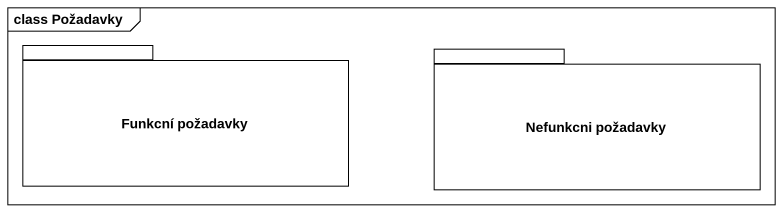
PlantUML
@startuml
mainframe class Požadavky
package "Funkcní požadavky" as Funkcní_požadavky {
}
package "Nefunkcni požadavky" as Nefunkcni_požadavky {
}
@enduml
